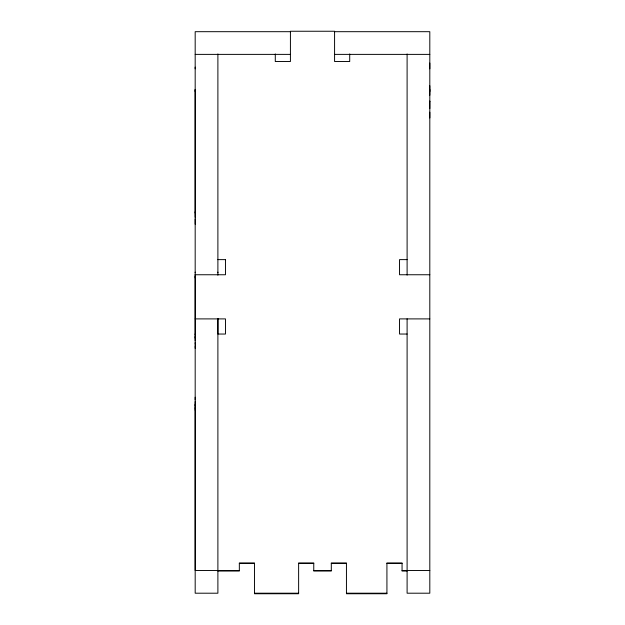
<?xml version="1.0" encoding="UTF-8"?>
<svg xmlns="http://www.w3.org/2000/svg" width="625" height="625" viewBox="0 0 625 625"><rect width="100%" height="100%" fill="white"/><g stroke="black" fill="none" stroke-linecap="round" stroke-linejoin="round"><path stroke-width="0.94" d="M195.188 399.906L195.188 397.234M195.188 348.328L195.188 345.758M195.188 340.875L195.195 274.758M195.188 272.75L195.188 272.133M195.188 224.195L195.188 218.984M195.188 217.258L195.188 89.391M217.891 272.75L217.891 272.133M195.188 318.898L225.469 318.906L225.469 334.047L217.891 334.039L217.891 318.539L217.891 593.211L195.188 593.203L195.18 31.688L290.422 31.688M429.805 117.945L429.805 112.172M429.805 95.242L429.805 89.469M195.188 333.945L195.188 334.562M334.57 31.688L429.805 31.688L429.812 593.203L407.102 593.203L407.102 318.82M195.18 54.383L290.422 54.383M334.57 54.383L429.812 54.391M217.891 259.617L225.469 259.625M407.102 259.617L399.539 259.617L399.539 274.75L429.812 274.75M195.188 274.75L225.469 274.758L225.461 259.617M429.812 318.898L399.539 318.898L399.539 334.039L407.102 334.039M239.336 563.477L254.484 563.469M298.625 563.477L313.766 563.469M331.305 563.477L346.445 563.469M386.922 563.477L402.07 563.469M239.336 570.5L195.188 570.5L195.188 401.578M313.758 570.5L331.305 570.5M402.062 570.5L429.812 570.5M217.891 571.047L239.344 571.039L239.336 562.93L254.477 562.93L254.477 593.75L298.633 593.742L298.625 562.93L313.758 562.93L313.758 571.047L331.312 571.039L331.305 562.93L346.445 562.93L346.445 593.75L386.93 593.742L386.922 562.93L402.062 562.93L402.062 571.047L407.109 571.039M254.477 593.203L298.625 593.203M346.445 593.203L386.922 593.203M429.812 101.438L429.805 101.031L429.812 108.602M429.805 63.047L429.805 68.82M429.805 85.75L429.805 91.523M195.18 67.133L195.188 68.82M195.18 89.836L195.188 91.523M195.188 211.812L195.188 213M195.188 276.289L195.188 277.969M195.188 336.609L195.188 338.102M195.188 342.602L195.188 344.281M195.188 404.398L195.188 406.078M195.188 407.562L195.188 408.758M195.188 409.625L195.188 410.141M407.102 53.953L407.109 275.109M349.711 53.953L349.711 61.523L334.578 61.523L334.578 31.25L290.422 31.25L290.422 61.523L275.289 61.523L275.289 53.953M217.891 53.953L217.891 275.219"/></g></svg>
